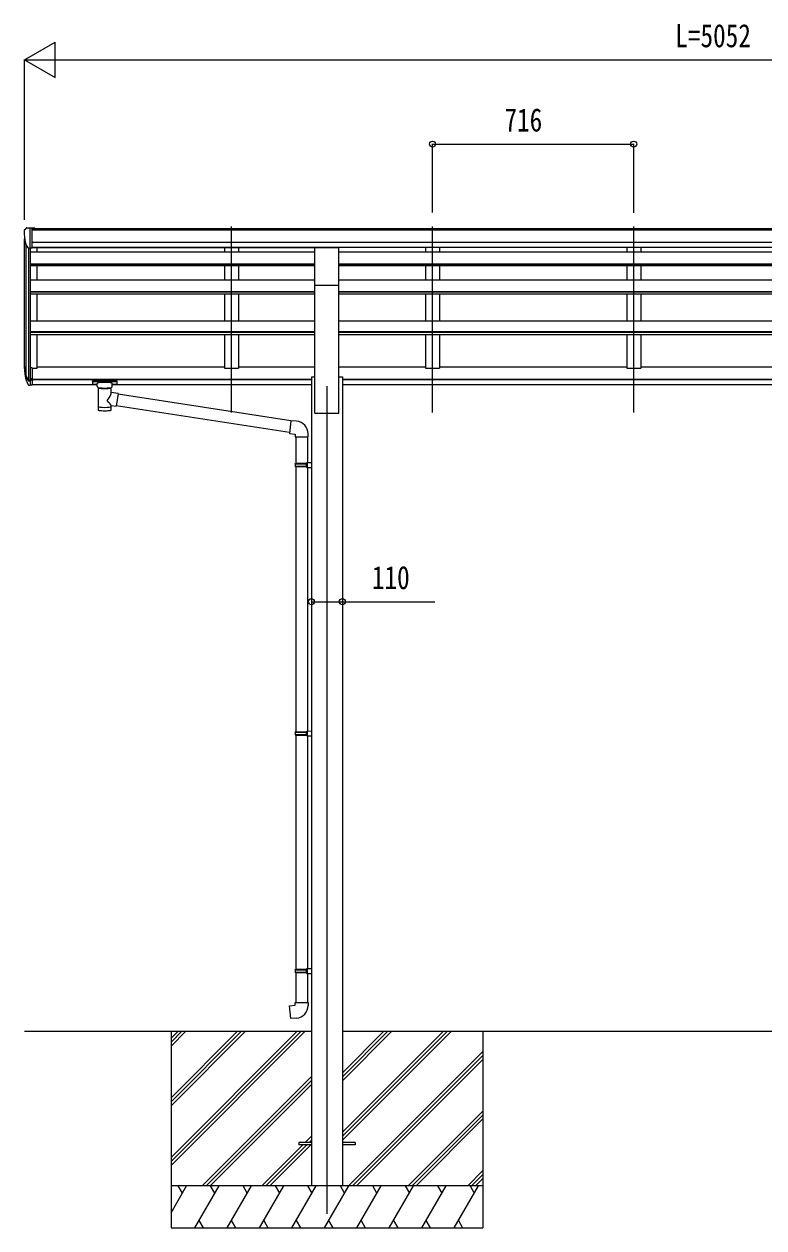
# Model space of a CAD drawing. Units: millimetres, scale not verified. Extents: x -10512 to 10512, y -7425 to 7425.
# Drawn here: x -3128 to -495, y -4212 to 73 of the extents above; entities that cross this region are included whole.
import ezdxf
from ezdxf.enums import TextEntityAlignment as Align

# ---------------------------------------------------------------- set-up
doc = ezdxf.new("R2010")
doc.units = ezdxf.units.MM
doc.header["$LTSCALE"] = 40
for name, color, linetype in [('0-3_YKK_12', 2, 'Continuous'), ('0-4_YKK_13', 4, 'Continuous'), ('0-5_YKK_A1', 4, 'Continuous'), ('0-6_YKK_D', 6, 'Continuous')]:
    doc.layers.add(name, color=color, linetype=linetype)
doc.styles.add('ＭＳ ゴシック', font='')
doc.styles.get('ＭＳ ゴシック').set_extended_font_data('MS Gothic')

msp = doc.modelspace()

# ---------------------------------------------------------------- linework, layer by layer
at = {"layer": '0-3_YKK_12'}
for p, q in [((-2390.45, -1310.16), (-2390.45, -647.63)), ((-1674.45, -1310.16), (-1674.45, -647.63)), ((-958.45, -1310.16), (-958.45, -647.63)), ((-2050.45, -1216.36), (-2050.45, -4162.5))]:
    msp.add_line(p, q, dxfattribs=at)
at = {"layer": '0-4_YKK_13'}
for p, q in [((-3128.45, -661.85), (-3128.45, -662.48)), ((-3121.54, -653.05), (-3125.61, -658.85)), ((-3118.45, -652.48), (-3120.78, -652.62)), ((-3118.45, -652.48), (-3099.95, -652.48)), ((-3106.45, -725.46), (-3106.45, -652.48)), ((-3099.95, -652.48), (-3089.95, -652.57)), ((-3099.95, -724.46), (-3099.95, -652.48)), ((-3089.95, -654.08), (-3089.95, -652.57)), ((-3114.07, -723.65), (-3123.35, -707.58)), ((-3106.45, -725.46), (-3111.66, -725.14)), ((-3099.95, -724.46), (-3106.45, -724.46)), ((-2092.95, -722.72), (-2007.95, -722.72)), ((-2092.95, -856.87), (-2092.95, -722.72)), ((-2007.95, -856.87), (-2007.95, -722.72)), ((-2092.95, -856.87), (-2007.95, -856.87)), ((-3106.45, -1151.07), (-3106.45, -1212.95)), ((-3099.95, -1151.07), (-3106.45, -1151.07)), ((-3099.95, -1151.07), (-3099.95, -1212.13)), ((-3124.06, -1177.11), (-3113.89, -1196.28)), ((-3112.88, -1195.03), (-3122.64, -1176.61)), ((-3121.47, -1193.96), (-3113.89, -1211.45)), ((-3106.45, -1195.78), (-3111.58, -1195.78)), ((-3106.45, -1197.78), (-3111.3, -1197.78)), ((-3099.95, -1189.38), (-3106.45, -1189.38)), ((-3099.95, -1194.78), (-3106.45, -1194.78)), ((-2884.95, -1197.84), (-2884.95, -1208.6)), ((-2884.95, -1198.03), (-2884.95, -1199.57)), ((-2882.95, -1197.18), (-2799.95, -1197.18)), ((-2882.95, -1199.35), (-2799.95, -1199.35)), ((-2797.95, -1197.84), (-2797.95, -1208.6)), ((-3106.45, -1212.95), (-3111.3, -1212.95)), ((-3099.95, -1212.13), (-3106.45, -1212.13)), ((-2882.95, -1209.26), (-2868.45, -1209.26)), ((-2868.45, -1216.07), (-2868.45, -1205.8)), ((-2864.35, -1220.57), (-2864.37, -1300.86)), ((-2818.55, -1238.15), (-2818.55, -1220.56)), ((-2793.33, -1242.05), (-2818.55, -1238.14)), ((-2814.45, -1216.07), (-2814.45, -1205.8)), ((-2814.45, -1209.26), (-2799.95, -1209.26)), ((-2793.33, -1242.05), (-2800.35, -1287.31)), ((-2818.53, -1300.86), (-2818.55, -1284.24)), ((-2818.55, -1284.49), (-2800.35, -1287.31)), ((-2183.08, -1381.29), (-2800.08, -1285.57)), ((-2179.41, -1339.36), (-2793.64, -1244.07)), ((-2158.53, -1340.68), (-2179.37, -1338.86)), ((-2163.45, -1396.42), (-2117.45, -1396.42)), ((-2161.45, -1396.42), (-2161.45, -1490.42)), ((-2119.45, -1396.42), (-2119.45, -1487.86)), ((-2117.45, -1396.42), (-2117.45, -1385.51)), ((-2163.45, -1492.42), (-2162.45, -1490.42)), ((-2163.45, -1492.42), (-2119.45, -1492.42)), ((-2163.45, -1492.42), (-2163.45, -1500.42)), ((-2162.45, -1490.42), (-2119.45, -1490.42)), ((-2123.93, -1492.42), (-2124.36, -1490.42)), ((-2121.45, -1487.92), (-2105.45, -1487.45)), ((-2121.45, -1489.92), (-2121.45, -1487.92)), ((-2121.45, -1489.92), (-2119.45, -1489.92)), ((-2105.45, -1487.45), (-2105.45, -1505.39)), ((-2163.45, -1500.42), (-2119.45, -1500.42)), ((-2163.45, -1500.42), (-2162.45, -1502.42)), ((-2162.45, -1502.42), (-2119.45, -1502.42)), ((-2161.45, -1502.42), (-2161.45, -2446.19)), ((-2121.45, -1504.92), (-2121.45, -1502.92)), ((-2121.45, -1504.92), (-2105.45, -1505.39)), ((-2119.45, -1504.98), (-2119.45, -2443.64)), ((-2163.45, -2448.19), (-2162.45, -2446.19)), ((-2163.45, -2448.19), (-2119.45, -2448.19)), ((-2163.45, -2448.19), (-2163.45, -2456.19)), ((-2163.45, -2456.19), (-2119.45, -2456.19)), ((-2163.45, -2456.19), (-2162.45, -2458.19)), ((-2162.45, -2446.19), (-2119.45, -2446.19)), ((-2162.45, -2458.19), (-2119.45, -2458.19)), ((-2161.45, -2458.19), (-2161.45, -3291.77)), ((-2123.93, -2448.19), (-2124.36, -2446.19)), ((-2121.45, -2443.69), (-2105.45, -2443.22)), ((-2121.45, -2445.69), (-2121.45, -2443.69)), ((-2121.45, -2445.69), (-2119.45, -2445.69)), ((-2121.45, -2460.69), (-2121.45, -2458.69)), ((-2121.45, -2460.69), (-2105.45, -2461.16)), ((-2119.45, -2460.75), (-2119.45, -3289.21)), ((-2105.45, -2443.22), (-2105.45, -2461.16)), ((-2163.45, -3293.77), (-2162.45, -3291.77)), ((-2163.45, -3293.77), (-2119.45, -3293.77)), ((-2163.45, -3293.77), (-2163.45, -3301.77)), ((-2162.45, -3291.77), (-2119.45, -3291.77)), ((-2123.93, -3293.77), (-2124.36, -3291.77)), ((-2121.45, -3289.27), (-2105.45, -3288.8)), ((-2121.45, -3291.27), (-2121.45, -3289.27)), ((-2121.45, -3291.27), (-2119.45, -3291.27)), ((-2105.45, -3288.8), (-2105.45, -3306.74)), ((-2163.45, -3301.77), (-2119.45, -3301.77)), ((-2163.45, -3301.77), (-2162.45, -3303.77)), ((-2162.45, -3303.77), (-2119.45, -3303.77)), ((-2161.45, -3303.77), (-2161.45, -3409.9)), ((-2121.45, -3306.27), (-2121.45, -3304.27)), ((-2121.45, -3306.27), (-2105.45, -3306.74)), ((-2119.45, -3306.32), (-2119.45, -3409.9)), ((-2163.45, -3409.9), (-2117.45, -3409.9)), ((-2163.45, -3419.9), (-2163.45, -3409.9)), ((-2117.45, -3409.9), (-2117.45, -3420.82)), ((-2150.45, -3908), (-2150.45, -3917)), ((-2105.45, -3908), (-2150.45, -3908)), ((-2105.45, -3917), (-2150.45, -3917)), ((-1950.45, -3908), (-1995.45, -3908)), ((-1950.45, -3917), (-1995.45, -3917)), ((-1950.45, -3908), (-1950.45, -3917))]:
    msp.add_line(p, q, dxfattribs=at)
for points in [[(-2884.95, -1197.84), (-2884.91, -1197.65), (-2884.83, -1197.51), (-2884.73, -1197.42), (-2884.63, -1197.35), (-2884.51, -1197.31), (-2884.22, -1197.25), (-2883.73, -1197.2), (-2883.19, -1197.18), (-2882.95, -1197.18)], [(-2799.95, -1197.18), (-2799.6, -1197.18), (-2799.07, -1197.21), (-2798.62, -1197.26), (-2798.32, -1197.33), (-2798.15, -1197.43), (-2798.03, -1197.57), (-2797.96, -1197.75), (-2797.95, -1197.84)], [(-2884.95, -1208.6), (-2884.91, -1208.8), (-2884.83, -1208.93), (-2884.73, -1209.03), (-2884.63, -1209.09), (-2884.51, -1209.13), (-2884.22, -1209.19), (-2883.73, -1209.24), (-2883.19, -1209.26), (-2882.95, -1209.26)], [(-2868.41, -1216.02), (-2868.44, -1216.37), (-2868.19, -1217.33), (-2867.67, -1218.21), (-2866.87, -1219.05), (-2865.75, -1219.85), (-2864.35, -1220.57)], [(-2818.55, -1220.56), (-2818.32, -1220.47), (-2816.96, -1219.73), (-2815.85, -1218.88), (-2815.09, -1218.02), (-2814.63, -1217.12), (-2814.46, -1216.23)], [(-2799.95, -1209.26), (-2799.6, -1209.26), (-2799.07, -1209.23), (-2798.62, -1209.18), (-2798.32, -1209.11), (-2798.15, -1209.01), (-2798.03, -1208.87), (-2797.96, -1208.69), (-2797.95, -1208.6)], [(-2179.37, -1338.86), (-2183.37, -1384.68), (-2163.45, -1386.42), (-2163.45, -1396.42)], [(-2123.93, -1492.42), (-2123.93, -1500.42), (-2124.36, -1502.42)], [(-2121.45, -1502.92), (-2119.45, -1502.92), (-2119.45, -1489.92)], [(-2123.93, -2448.19), (-2123.93, -2456.19), (-2124.36, -2458.19)], [(-2121.45, -2458.69), (-2119.45, -2458.69), (-2119.45, -2445.69)], [(-2123.93, -3293.77), (-2123.93, -3301.77), (-2124.36, -3303.77)], [(-2121.45, -3304.27), (-2119.45, -3304.27), (-2119.45, -3291.27)], [(-2158.53, -3465.65), (-2179.37, -3467.47), (-2183.37, -3421.65), (-2163.45, -3419.9)]]:
    msp.add_lwpolyline(points, dxfattribs=at)
for centre, radius, start, end in [((-3125.45, -661.85), 3, 93, 180), ((-2926.45, -662.48), 202, 180, 192.90261), ((-3120.72, -653.62), 1, 93.5, 145), ((-3111.48, -722.15), 3, 210, 266.5), ((-3037.79, -1154.94), 89.07, 174.49576, 194.41188), ((-3038.5, -1150.66), 88.05, 177.22392, 197.21071), ((-2993.23, -1157.88), 133.22, 183.27987, 195.71302), ((-3111.3, -1194.78), 3, 210, 270), ((-3111.58, -1194.28), 1.5, 210, 270), ((-3111.3, -1209.95), 3, 210, 270), ((-2162.45, -1385.51), 45, 0, 85), ((-2162.45, -3420.82), 45, 275, 0)]:
    msp.add_arc(centre, radius, start, end, dxfattribs=at)
for centre, major_axis, ratio, start_param, end_param in [((-2882.95, -1199.57), (2, 0), 0.109601, 1.5707963, 3.1415927), ((-2799.95, -1199.57), (2, 0), 0.109601, 0, 1.5707963), ((-2841.45, -1205.8), (27, 0), 0.122176, 6.2831853, 9.424778), ((-2841.44, -1221.03), (-22.91, 0.42), 0.072511, 0.0008029, 1.5715993), ((-2841.44, -1222.65), (-22.91, 0.42), 0.072511, 0.0008029, 1.5715993), ((-2841.46, -1221.03), (22.92, 0.42), 0.07247, 4.71158, 6.2823764), ((-2841.46, -1222.65), (22.92, 0.42), 0.07247, 4.71158, 6.2823764), ((-2841.45, -1264.69), (-22.81, -26.62), 0.234429, 1.6855472, 3.1268519), ((-2830.45, -1216.07), (16, 0), 0.361356, 6.2636979, 6.2831853), ((-2838.9, -1262.04), (20.32, -22.25), 0.045535, 0.0389954, 1.3075346), ((-2841.45, -1300.86), (22.92, 0), 0.101955, 3.1415499, 6.2833984), ((-2841.45, -1288.42), (22.91, 0), 0.122865, 3.1415927, 6.2831853)]:
    msp.add_ellipse(centre, major_axis=major_axis, ratio=ratio, start_param=start_param, end_param=end_param, dxfattribs=at)
at = {"layer": '0-5_YKK_A1'}
for p, q in [((-3099.95, -654.08), (1899.05, -654.08)), ((-3099.95, -659.44), (1899.05, -659.44)), ((-3126.45, -1153.24), (-3126.45, -690.83)), ((-3122.17, -709.63), (-3122.17, -1177.5)), ((-3112.45, -724.99), (-3112.45, -1195.5)), ((-3106.45, -724.46), (-3106.45, -1151.07)), ((-3099.95, -702.96), (1899.05, -702.96)), ((-3099.95, -720.63), (1899.05, -720.63)), ((-2092.95, -723), (-3099.95, -723)), ((-3081.45, -738.86), (-3081.45, -723)), ((-2415.45, -723.09), (-2415.45, -738.86)), ((-2365.45, -723.09), (-2365.45, -738.86)), ((-1699.45, -723.09), (-1699.45, -738.86)), ((-1649.45, -723.09), (-1649.45, -738.86)), ((-983.45, -723.09), (-983.45, -738.86)), ((-933.45, -723.09), (-933.45, -738.86)), ((-2092.95, -738.86), (-3106.45, -738.86)), ((807.05, -738.86), (-2007.95, -738.86)), ((-3106.45, -780.56), (-2092.95, -780.56)), ((-3106.45, -782.25), (-2092.95, -782.25)), ((-3106.45, -786.66), (-2092.95, -786.66)), ((-3081.45, -837.65), (-3081.45, -786.66)), ((-3081.45, -792.84), (-3081.45, -787.07)), ((-2415.45, -786.66), (-2415.45, -837.63)), ((-2365.45, -786.66), (-2365.45, -837.63)), ((-2007.95, -780.56), (807.05, -780.56)), ((-2007.95, -782.25), (807.05, -782.25)), ((-2007.95, -786.66), (807.05, -786.66)), ((-1699.45, -786.66), (-1699.45, -837.63)), ((-1649.45, -786.66), (-1649.45, -837.63)), ((-983.45, -786.66), (-983.45, -837.63)), ((-933.45, -786.66), (-933.45, -837.63)), ((-3106.45, -837.65), (-2092.95, -837.65)), ((-2092.95, -1312.5), (-2092.95, -856.87)), ((-2007.95, -837.65), (807.05, -837.65)), ((-2007.95, -1312.5), (-2007.95, -856.87)), ((-3106.45, -878.3), (-2092.95, -878.3)), ((-3106.45, -879.98), (-2092.95, -879.98)), ((-3106.29, -886.7), (-2092.95, -886.7)), ((-3081.45, -983.79), (-3081.45, -887.1)), ((-2415.45, -886.69), (-2415.45, -983.38)), ((-2365.45, -886.69), (-2365.45, -983.38)), ((-2007.95, -878.3), (807.05, -878.3)), ((-2007.95, -879.98), (807.05, -879.98)), ((-2007.95, -886.7), (807.05, -886.7)), ((-1699.45, -886.69), (-1699.45, -983.38)), ((-1649.45, -886.69), (-1649.45, -983.38)), ((-983.45, -886.69), (-983.45, -983.38)), ((-933.45, -886.69), (-933.45, -983.38)), ((-3106.45, -983.38), (-2092.95, -983.38)), ((-2007.95, -983.38), (807.05, -983.38)), ((-2092.95, -1022.84), (-3106.45, -1022.84)), ((-2092.95, -1024.52), (-3106.45, -1024.52)), ((807.05, -1022.84), (-2007.95, -1022.84)), ((807.05, -1024.52), (-2007.95, -1024.52)), ((-2092.95, -1033.56), (-3106.45, -1033.56)), ((-3081.45, -1151.89), (-3081.45, -1033.98)), ((-2415.45, -1033.56), (-2415.45, -1151.48)), ((-2365.45, -1033.56), (-2365.45, -1151.48)), ((807.05, -1033.56), (-2007.95, -1033.56)), ((-1699.45, -1033.56), (-1699.45, -1151.48)), ((-1649.45, -1033.56), (-1649.45, -1151.48)), ((-983.45, -1033.56), (-983.45, -1151.48)), ((-933.45, -1033.56), (-933.45, -1151.48)), ((-3099.95, -1151.89), (-3081.45, -1151.89)), ((-3081.45, -1146.68), (-2415.45, -1146.68)), ((-2415.45, -1151.48), (-2365.45, -1151.48)), ((-2365.45, -1146.68), (-2092.95, -1146.68)), ((-2007.95, -1146.68), (-1699.45, -1146.68)), ((-1699.45, -1151.48), (-1649.45, -1151.48)), ((-1649.45, -1146.68), (-983.45, -1146.68)), ((-983.45, -1151.48), (-933.45, -1151.48)), ((-933.45, -1146.68), (-267.45, -1146.68)), ((-3099.95, -1190.99), (-2105.45, -1190.99)), ((-3099.95, -1192.37), (-2105.45, -1192.37)), ((-2105.45, -1182.5), (-2105.45, -4062.5)), ((-2105.45, -1182.5), (-2092.95, -1182.5)), ((-2007.95, -1182.5), (-1995.45, -1182.5)), ((-1995.45, -1182.5), (-1995.45, -4062.5)), ((-1995.45, -1190.99), (794.55, -1190.99)), ((-1995.45, -1192.37), (794.55, -1192.37)), ((-3099.95, -1209.54), (-2868.45, -1209.54)), ((-2814.45, -1209.54), (-2105.45, -1209.54)), ((-1995.45, -1209.54), (794.55, -1209.54)), ((-2092.95, -1312.5), (-2007.95, -1312.5)), ((-3126.45, -3512.5), (-2105.45, -3512.5)), ((-2605.45, -3512.5), (-2605.45, -4212.5)), ((-2605.45, -3961.67), (-2156.27, -3512.5)), ((-2605.45, -3975.82), (-2142.13, -3512.5)), ((-2605.45, -3989.96), (-2127.99, -3512.5)), ((-2605.45, -3777.83), (-2340.12, -3512.5)), ((-2605.45, -3763.69), (-2354.26, -3512.5)), ((-2605.45, -3749.54), (-2368.4, -3512.5)), ((-2605.45, -3565.7), (-2552.25, -3512.5)), ((-2605.45, -3551.56), (-2566.39, -3512.5)), ((-2605.45, -3537.41), (-2580.54, -3512.5)), ((-1995.45, -3512.5), (794.55, -3512.5)), ((-1995.45, -3900.46), (-1607.49, -3512.5)), ((-1995.45, -3872.18), (-1635.77, -3512.5)), ((-1995.45, -3886.32), (-1621.63, -3512.5)), ((-1995.45, -3688.33), (-1819.62, -3512.5)), ((-1995.45, -3674.19), (-1833.76, -3512.5)), ((-1995.45, -3660.05), (-1847.9, -3512.5)), ((-1495.45, -3512.5), (-1495.45, -4212.5)), ((-1973.64, -4062.5), (-1495.45, -3584.31)), ((-1959.5, -4062.5), (-1495.45, -3598.45)), ((-1945.36, -4062.5), (-1495.45, -3612.59)), ((-2494.14, -4062.5), (-2105.45, -3673.81)), ((-2480, -4062.5), (-2105.45, -3687.95)), ((-2465.86, -4062.5), (-2105.45, -3702.09)), ((-1761.51, -4062.5), (-1495.45, -3796.44)), ((-1747.37, -4062.5), (-1495.45, -3810.58)), ((-1733.22, -4062.5), (-1495.45, -3824.73)), ((-2127.51, -3908), (-2105.45, -3885.94)), ((-2282.01, -4062.5), (-2136.51, -3917)), ((-2267.87, -4062.5), (-2122.37, -3917)), ((-2253.72, -4062.5), (-2108.22, -3917)), ((-2113.37, -3908), (-2105.45, -3900.08)), ((-1549.38, -4062.5), (-1495.45, -4008.57)), ((-1535.23, -4062.5), (-1495.45, -4022.72)), ((-1495.45, -4062.5), (-2605.45, -4062.5)), ((-2605.45, -4158.47), (-2550.04, -4062.5)), ((-2565.04, -4088.48), (-2580.05, -4062.5)), ((-2521.17, -4212.5), (-2434.57, -4062.5)), ((-2449.57, -4088.48), (-2464.57, -4062.5)), ((-2405.7, -4212.5), (-2319.1, -4062.5)), ((-2334.1, -4088.48), (-2349.1, -4062.5)), ((-2290.23, -4212.5), (-2203.63, -4062.5)), ((-2218.63, -4088.48), (-2233.63, -4062.5)), ((-2174.76, -4212.5), (-2088.16, -4062.5)), ((-2103.16, -4088.48), (-2118.16, -4062.5)), ((-2059.29, -4212.5), (-1972.69, -4062.5)), ((-1987.69, -4088.48), (-2002.69, -4062.5)), ((-1943.82, -4212.5), (-1857.22, -4062.5)), ((-1872.22, -4088.48), (-1887.22, -4062.5)), ((-1828.35, -4212.5), (-1741.75, -4062.5)), ((-1771.75, -4062.5), (-1756.75, -4088.48)), ((-1712.88, -4212.5), (-1626.28, -4062.5)), ((-1656.28, -4062.5), (-1641.28, -4088.48)), ((-1597.41, -4212.5), (-1510.81, -4062.5)), ((-1540.81, -4062.5), (-1525.81, -4088.48)), ((-1521.09, -4062.5), (-1495.45, -4036.86)), ((-2506.18, -4186.52), (-2491.18, -4212.5)), ((-2390.71, -4186.52), (-2375.71, -4212.5)), ((-2275.24, -4186.52), (-2260.24, -4212.5)), ((-2159.76, -4186.52), (-2144.77, -4212.5)), ((-2044.29, -4186.52), (-2029.3, -4212.5)), ((-1928.83, -4186.52), (-1913.83, -4212.5)), ((-1813.36, -4186.52), (-1798.36, -4212.5)), ((-1697.89, -4186.52), (-1682.89, -4212.5)), ((-1582.42, -4186.52), (-1567.42, -4212.5)), ((-2605.45, -4212.5), (-1495.45, -4212.5))]:
    msp.add_line(p, q, dxfattribs=at)
at = {"layer": '0-6_YKK_D'}
for p, q in [((-3126.45, -54.08), (-3018.2, 8.42)), ((-3018.2, -116.58), (-3018.2, 8.42)), ((-3126.45, -623.19), (-3126.45, -53.08)), ((-3126.45, -54.08), (-3018.2, -116.58)), ((-3126.45, -54.08), (-2909.94, -54.08)), ((-3001.45, -54.08), (1800.55, -54.08)), ((-1674.45, -598.08), (-1674.45, -353.08)), ((-1674.45, -354.08), (-958.45, -354.08)), ((-958.45, -599.08), (-958.45, -353.08))]:
    msp.add_line(p, q, dxfattribs=at)
msp.add_lwpolyline([(-2105.45, -1983.19), (-1995.45, -1983.19), (-1666.45, -1983.19)], dxfattribs=at)
for centre in [(-1674.45, -354.08), (-958.45, -354.08), (-2105.45, -1983.19), (-1995.45, -1983.19)]:
    msp.add_circle(centre, 10.62, dxfattribs=at)

# ---------------------------------------------------------------- texts
at = {"layer": '0-6_YKK_D', "style": 'ＭＳ ゴシック', "width": 0.8}
for s, p in [('L=5052', (-810.45, -34.08)), ('716', (-1418.45, -334.08)), ('110', (-1890.45, -1963.19))]:
    msp.add_text(s, height=82.48, dxfattribs=at).set_placement(p, align=Align.BOTTOM_LEFT)

doc.saveas('drawing.dxf')
